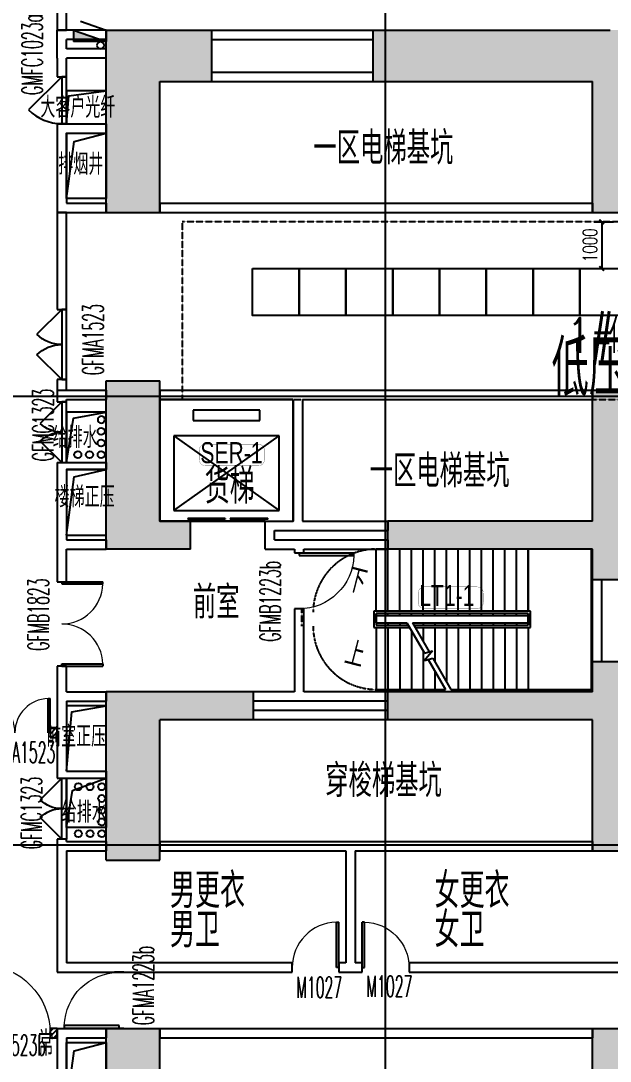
# Model space of a CAD drawing. Extents: x -12047294 to -5625356, y -1456591 to -622873.
# Drawn here: x -6044736 to -6032136, y -708400 to -686148 of the extents above; entities that cross this region are included whole.
import ezdxf

# ---------------------------------------------------------------- set-up
doc = ezdxf.new("R2010")
doc.units = 0
doc.header["$LTSCALE"] = 10
doc.header["$MEASUREMENT"] = 0
for name, pattern in [('__DASH', [0.35, 0.25, -0.1]), ('DASH', [0.35, 0.25, -0.1]), ('DOTE', [2.4200000000000004, 2, -0.2, 0.02, -0.2])]:
    doc.linetypes.add(name, pattern=pattern)
for name, color, linetype in [('A-COLUMN', 10, 'Continuous'), ('A-COLUMNH', 252, 'Continuous'), ('A-DIMLEAD', 130, 'Continuous'), ('A-DIMSYMB', 3, 'Continuous'), ('A-DOORWIN', 151, 'Continuous'), ('A-FireH', 6, 'Continuous'), ('A-HOLE', 30, 'Continuous'), ('A-LINE', 4, 'Continuous'), ('A-STAIR', 152, 'Continuous'), ('A-STAIRS', 150, 'Continuous'), ('A-TEXTDOOR', 181, 'Continuous'), ('A-TextNum', 211, 'Continuous'), ('A-TextRoom', 7, 'Continuous'), ('A-TK', 7, 'Continuous'), ('A-WALL', 2, 'Continuous'), ('A-给排水', 7, 'Continuous'), ('DOTE', 9, 'DOTE'), ('EPD-SUBS-EQUI', 156, 'Continuous'), ('EPD-SYST-NOTE', 156, 'Continuous'), ('EPD-TEXT', 156, 'Continuous'), ('P-喷淋-立管', 156, 'Continuous'), ('P-消火栓-消防箱', 6, 'Continuous'), ('P-消火栓-立管', 156, 'Continuous'), ('电气', 156, 'Continuous')]:
    doc.layers.add(name, color=color, linetype=linetype)
doc.styles.add('_TCH_DIM', font='tjromans.shx', dxfattribs={"width": 0.8, "bigfont": 'tjhztxt.shx'})
doc.styles.add('_TCH_WINDOW', font='tjromans.shx', dxfattribs={"width": 0.7, "height": 3.5, "bigfont": 'tjhztxt.shx'})
doc.styles.add('CC', font='tj-romans1.shx', dxfattribs={"width": 0.6, "bigfont": 'tj-hztxt1.shx'})
doc.styles.add('DIM_FONT', font='romanc.shx', dxfattribs={"width": 0.8, "bigfont": 'hztxt.shx'})
doc.styles.get("Standard").update_dxf_attribs({"font": 'tjromans.shx', "width": 0.75, "bigfont": 'tjhztxt.shx'})
doc.styles.add('TJ_hztxt', font='tjromans.shx', dxfattribs={"width": 0.7, "bigfont": 'tjhztxt.shx'})
doc.styles.add('房间功能', font='tjromand.shx', dxfattribs={"width": 0.75, "bigfont": 'tjhts.shx'})
doc.styles.add('注解汉字', font='tjromans.shx', dxfattribs={"width": 0.75, "bigfont": 'tjhztxt.shx'})
doc.dimstyles.new('DIMN120', dxfattribs={"dimscale": 1.199999999999999, "dimtxt": 300, "dimasz": 100, "dimexe": 250, "dimexo": 300, "dimgap": 100, "dimtad": 1, "dimdec": 0, "dimzin": 0, "dimdsep": 46, "dimtxsty": 'DIM_FONT', "dimblk": 'ARCHTICK', "dimcen": 0.09, "dimclrt": 256, "dimazin": 2, "dimtfac": 1, "dimtdec": 0, "dimtix": 1, "dimtmove": 2, "dimatfit": 3, "dimldrblk": 'ARCHTICK', "dimfxl": 1, "dimtolj": 1, "dimtzin": 0, "dimarcsym": 0})
pattern_1 = [(45, (0, 53.85340499999999), (-53.03302980219449, 53.0330298021945), [])]

# ---------------------------------------------------------------- blocks, each defined once
blk = doc.blocks.new('_ArchTick')
at = {"color": 0, "linetype": 'ByBlock', "const_width": 0.4}
blk.add_lwpolyline([(-0.5, -0.5), (0.5, 0.5)], dxfattribs=at)
blk = doc.blocks.new('*D94')
at = {"layer": 'Defpoints', "color": 0, "transparency": 16777216}
for p in [(-3999.999999991619, 0), (-3999.999999991619, -999.9999999962747), (-3531.503763484769, -999.9999999962747)]:
    blk.add_point(p, dxfattribs=at)
at = {"layer": '电气', "color": 0, "lineweight": -2, "transparency": 16777216}
for p, q in [((-3699.999999991618, -8.5e-14), (-3281.503763484769, -2.035e-13)), ((-3531.503763484769, -1.327e-13), (-3531.503763484769, -999.9999999962747)), ((-3699.999999991618, -999.9999999962747), (-3281.503763484769, -999.9999999962747))]:
    blk.add_line(p, q, dxfattribs=at)
at = {"layer": '电气', "color": 0, "lineweight": -2, "transparency": 16777216, "xscale": 100, "yscale": 100, "zscale": 100}
for p, rotation in [((-3531.503763484769, -1.327e-13), 90), ((-3531.503763484769, -999.9999999962747), 270)]:
    blk.add_blockref('_ArchTick', p, dxfattribs=dict(at, rotation=rotation))
at = {"layer": '电气', "transparency": 16777216, "insert": (-3781.503763484769, -499.999999998138), "char_height": 300, "attachment_point": 5, "rotation": 90, "style": 'TJ_hztxt'}
blk.add_mtext('\\A1;1000', dxfattribs=at)
blk = doc.blocks.new('$DorLib2D$00000002')
for p, q in [((-0.5, -1e-16), (-0.5000000000000007, 0.4875)), ((-0.4750000000000007, 0.4875), (-0.5000000000000007, 0.4875)), ((-0.475, 0), (-0.4750000000000007, 0.4875)), ((0.475, 0), (0.4750000000000007, 0.4875)), ((0.4750000000000007, 0.4875), (0.5000000000000007, 0.4875)), ((0.5, -1e-16), (0.5000000000000007, 0.4875)), ((-0.5, -1e-16), (-0.475, 0)), ((0.5, -1e-16), (0.475, 0))]:
    blk.add_line(p, q)
at = {"lineweight": 13}
for centre, start, end in [((-0.4875, 0), 0, 88.53071641864632), ((0.4875, 0), 91.46928358135372, 180)]:
    blk.add_arc(centre, 0.4875, start, end, dxfattribs=at)
blk = doc.blocks.new('$DorLib2D$00000116')
at = {"color": 0}
for p, q in [((-0.4999999999999929, 7.1e-15), (-0.146446609406766, 0.353553390593234)), ((0.5000000000000071, 7.1e-15), (0.1464466094067731, 0.353553390593234))]:
    blk.add_line(p, q, dxfattribs=at)
for centre, radius, start, end in [((-0.4999999999984653, 4.832e-13), 0.4999999999984674, 0, 45), ((0.4999999999977512, 9.059e-13), 0.4999999999976599, 135, 180)]:
    blk.add_arc(centre, radius, start, end, dxfattribs=at)
blk = doc.blocks.new('$DorLib2D$00000001')
for p, q in [((0.45, 0.975), (0.5000000000000002, 0.975)), ((0.45, 0), (0.45, 0.975)), ((0.5, 0), (0.5, 0.975)), ((0.5, 0), (0.45, 0))]:
    blk.add_line(p, q)
at = {"lineweight": 13}
blk.add_arc((0.475, 0), 0.975, 91.46928358135379, 180, dxfattribs=at)
blk = doc.blocks.new('fdsDWqw#wFDS')
at = {"layer": 'A-COLUMNH'}
for points in [[(-19225.000009167, 20250.00000422869), (-19225.00000938961, 23050.00000598062), (-20375.00000947706, 24150.00000423971), (-20375.00000916701, 20250.00000413727)], [(-20375.00000947706, 24150.00000423971), (-19225.00000938961, 23050.00000598062), (-18125.00000043586, 23050.00000764581), (-18125.00000210106, 24150.00000764581)], [(-14675.00000895932, 23050.00000704883), (-9975.000009041285, 23050.00000449754), (-9600.000007930175, 23416.66667064971), (-9600.000008444167, 24150.00000429398), (-14675.00000836221, 24150.00000704883)], [(-9600.00000884225, 23416.66667064971), (-9225.000009041285, 23050.00000315761), (-6875.000008559787, 23049.99999603641), (-6875.000005226452, 24149.99999603641), (-9600.000005707949, 24150.00000429398)], [(-9225.000009041281, 20250.00000414124), (-9225.000009041285, 23050.00000315761), (-9600.000007930175, 23416.66667064971), (-9975.000009041285, 23050.00000449754), (-9975.000009041281, 20250.00000414124)], [(-20374.99999827705, 13050.00000816252), (-19224.99999827612, 13650.00000774851), (-19224.99999827146, 16650.00000413953), (-20374.99999827147, 16650.00000414132)], [(-9600.000006359563, 13350.00000349483), (-9225.000008006633, 13650.00000344765), (-9225.000002782792, 16450.00001303564), (-9975.000002782792, 16450.00001443488), (-9975.000008006635, 13650.00000354201)], [(-18574.99999761214, 13650.00000751449), (-19224.99999827612, 13650.00000774851), (-20374.99999827705, 13050.00000816252), (-18574.99999782815, 13050.00000751449)], [(-9600.000006359563, 13350.00000349483), (-9975.000008006635, 13650.00000354201), (-14350.00000855983, 13650.00000550423), (-14350.00000882894, 13050.00000550423), (-9975.0000047125, 13050.00000354202)], [(-4850.000008560177, 13650.00000429258), (-9225.000008006633, 13650.00000344765), (-9600.000006359563, 13350.00000349483), (-9225.000004712487, 13050.00000344765), (-4850.000008444301, 13050.00000429258)], [(-9225.000006761404, 12400.00000565536), (-9225.000004712487, 13050.00000344765), (-9600.000006359563, 13350.00000349483), (-9975.0000047125, 13050.00000354202), (-9975.000006761404, 12400.00000801948)], [(-9600.000007860175, 9700.000005226506), (-9225.000006914692, 9999.999997945053), (-9225.00000486616, 10650.00000431726), (-9975.00000486616, 10650.00000668096), (-9975.000006914694, 10000.00001250796)], [(-19225.00000418164, 6399.999995629731), (-19225.00000185332, 9399.999999217041), (-20375.00000138767, 9999.999998750976), (-20375.00000418164, 6399.999996522249)], [(-17225.00000210674, 10000.00000002759), (-20375.00000138767, 9999.999998750976), (-19225.00000185332, 9399.999999217041), (-17225.00000186357, 9400.00000002759)], [(-9600.000007860175, 9700.000005226508), (-9975.000006914694, 10000.00001250796), (-14350.00000939321, 10000.0000064309), (-14350.00000855978, 9400.000006430899), (-9975.000008805655, 9400.000012507964)], [(-4850.000007208094, 9999.999988088966), (-9225.000006914692, 9999.999997945053), (-9600.000007860175, 9700.000005226506), (-9225.00000880565, 9399.999997945053), (-4850.000008559786, 9399.999988088966)], [(-9225.000008559788, 6599.999993317744), (-9225.00000880565, 9399.999997945053), (-9600.000007860175, 9700.000005226508), (-9975.000008805655, 9400.000012507964), (-9975.000008559788, 6599.999993251886)], [(-20374.99999307831, -1100.00000132477), (-19224.9999927823, -1.1612195705e-06), (-19224.99999202881, 2800.000001660346), (-20374.99999202881, 2800.000001969815)], [(-9600.000004871252, -366.6666660386365), (-9225.000004963853, 3.173179861e-07), (-9225.000005805865, 2800.000010600509), (-9975.000005805865, 2800.00001037497), (-9975.000004963853, 8.839965925e-07)]]:
    blk.add_hatch(color=256, dxfattribs=at).paths.add_polyline_path(points)
at = {"layer": 'A-COLUMN'}
for p, q in [((-20375.00000916701, 20250.00000413727), (-20375.00000947706, 24150.00000423971)), ((-20375.00000947706, 24150.00000423971), (-18125.00000210106, 24150.00000764581)), ((-18125.00000210106, 24150.00000764581), (-18125.00000043586, 23050.00000764581)), ((-14675.00000836221, 24150.00000704883), (-9600.000008444167, 24150.00000429398)), ((-14675.00000836221, 24150.00000704883), (-14675.00000895932, 23050.00000704883)), ((-19225.000009167, 20250.00000422869), (-19225.00000938961, 23050.00000598062)), ((-19225.00000938961, 23050.00000598062), (-18125.00000043586, 23050.00000764581)), ((-14675.00000895932, 23050.00000704883), (-9975.000009041285, 23050.00000449754)), ((-9975.000009041281, 20250.00000414124), (-9975.000009041285, 23050.00000449754)), ((-20375.00000916701, 20250.00000413727), (-19225.000009167, 20250.00000422869)), ((-9975.000009041281, 20250.00000414124), (-9225.000009041281, 20250.00000414124)), ((-20374.99999827705, 13050.00000816252), (-20374.99999827147, 16650.00000414132)), ((-20374.99999827147, 16650.00000414132), (-19224.99999827146, 16650.00000413953)), ((-19224.99999827612, 13650.00000774851), (-19224.99999827146, 16650.00000413953)), ((-9975.000008006635, 13650.00000354201), (-9975.000002782792, 16450.00001443488)), ((-9975.000002782792, 16450.00001443488), (-9225.000002782792, 16450.00001303564)), ((-18574.99999761214, 13650.00000751449), (-19224.99999827612, 13650.00000774851)), ((-18574.99999782815, 13050.00000751449), (-18574.99999761214, 13650.00000751449)), ((-9975.000008006635, 13650.00000354201), (-14350.00000855983, 13650.00000550423)), ((-14350.00000882894, 13050.00000550423), (-14350.00000855983, 13650.00000550423)), ((-18574.99999782815, 13050.00000751449), (-20374.99999827705, 13050.00000816252)), ((-9975.0000047125, 13050.00000354202), (-14350.00000882894, 13050.00000550423)), ((-9975.000006761404, 12400.00000801948), (-9975.0000047125, 13050.00000354202)), ((-9975.000006761404, 12400.00000801948), (-9225.000006761404, 12400.00000565536)), ((-9975.000006914694, 10000.00001250796), (-9975.00000486616, 10650.00000668096)), ((-9975.00000486616, 10650.00000668096), (-9225.00000486616, 10650.00000431726)), ((-20375.00000418164, 6399.999996522249), (-20375.00000138767, 9999.999998750976)), ((-17225.00000210674, 10000.00000002759), (-20375.00000138767, 9999.999998750976)), ((-17225.00000186357, 9400.00000002759), (-17225.00000210674, 10000.00000002759)), ((-9975.000006914694, 10000.00001250796), (-14350.00000939321, 10000.0000064309)), ((-14350.00000855978, 9400.000006430899), (-14350.00000939321, 10000.0000064309)), ((-19225.00000418164, 6399.999995629731), (-19225.00000185332, 9399.999999217041)), ((-17225.00000186357, 9400.00000002759), (-19225.00000185332, 9399.999999217041)), ((-9975.000008805655, 9400.000012507964), (-14350.00000855978, 9400.000006430899)), ((-9975.000008559788, 6599.999993251886), (-9975.000008805655, 9400.000012507964)), ((-9975.000008559788, 6599.999993251886), (-9225.000008559788, 6599.999993317744)), ((-20375.00000418164, 6399.999996522249), (-19225.00000418164, 6399.999995629731)), ((-20374.99999307831, -1100.00000132477), (-20374.99999202881, 2800.000001969815)), ((-20374.99999202881, 2800.000001969815), (-19224.99999202881, 2800.000001660346)), ((-19224.9999927823, -1.1612195705e-06), (-19224.99999202881, 2800.000001660346)), ((-9975.000004963853, 8.839965925e-07), (-9975.000005805865, 2800.00001037497)), ((-9975.000005805865, 2800.00001037497), (-9225.000005805865, 2800.000010600509))]:
    blk.add_line(p, q, dxfattribs=at)
blk = doc.blocks.new('VIP电梯货梯')
at = {"layer": 'A-STAIRS'}
for p, q in [((712.0999182881787, -224.9999999329448), (712.0999182816596, -449.9999993341043)), ((2137.900089747272, -224.999999966938), (712.0999182881787, -224.9999999329448)), ((2137.900089740753, -449.9999993680976), (2137.900089747272, -224.999999966938)), ((712.0999182816596, -449.9999993341043), (2137.900089740753, -449.9999993680976)), ((300.0000002486631, -774.9999993732199), (300.0000002030283, -2374.999999765773)), ((2550.000007819384, -774.9999970309436), (300.0000002486631, -774.9999993732199)), ((300.0000002486631, -774.9999993732199), (2550.00000777375, -2374.999997423496)), ((300.0000002030283, -2374.999999765773), (2550.000007819384, -774.9999970309436)), ((2550.00000777375, -2374.999997423496), (2550.000007819384, -774.9999970309436)), ((300.0000002030283, -2374.999999765773), (2550.00000777375, -2374.999997423496))]:
    blk.add_line(p, q, dxfattribs=at)
blk.add_lwpolyline([(2850.000008022412, 2.3161992431e-06), (0, 0), (-7.07805157e-08, -2600), (2850.000007951632, -2599.999997683801)], close=True, dxfattribs=at)
at = {"layer": 'A-TextNum', "const_width": 5}
blk.add_lwpolyline([(973.6751259053124, -954.137008588761), (2100.362460486591, -954.137008588761, -0.4142135623730951), (2235.362460486591, -1089.137008588761), (2235.362460486591, -1281.855378646869, -0.4142135623730951), (2100.362460486591, -1416.855378646869), (973.6751259053124, -1416.855378646869, -0.4142135623730951), (838.6751259053125, -1281.855378646869), (838.6751259053125, -1089.137008588761, -0.4142135623730951)], format="xyb", close=True, dxfattribs=at)
at = {"layer": 'A-TextNum', "style": '房间功能', "width": 0.75}
blk.add_text('SER-1', height=450, dxfattribs=at).set_placement((863.6795296603813, -1361.503382896073))
at = {"layer": 'A-TextRoom', "style": '注解汉字', "width": 0.75}
blk.add_text('货梯', height=750, dxfattribs=at).set_placement((956.3121768459677, -2226.88985274639))
blk = doc.blocks.new('消火栓立管')
at = {"layer": 'P-消火栓-立管'}
blk.add_circle((0, 0), 75, dxfattribs=at)
blk = doc.blocks.new('喷淋立管')
at = {"layer": 'P-喷淋-立管'}
blk.add_circle((0, 0), 75, dxfattribs=at)
blk = doc.blocks.new('消火栓箱')
h = blk.add_hatch(color=8)
h.paths.add_polyline_path([(-403.990094393841, 101.4891105887363, -0.2786932110467442), (-462.7009211656404, 81.35968428186607), (-700, 1.702574082e-07), (0, 0), (2.10129656e-08, 240)])
h.paths.add_polyline_path([(-403.990094393841, 101.4891105887363), (-462.7009211656404, 81.35968428186607, 0.2786932110467442)], flags=17)
for p, q in [((-147.8713486929773, 429.3012513847789), (-699.9999999789869, 239.999999655236)), ((-699.9999999789287, 239.999999655236), (5.58793545e-08, 240)), ((2.09547579e-08, 240), (-700, 1.702574082e-07)), ((-699.9999999789287, 239.999999655236), (-700, 1.702574082e-07)), ((2.10129656e-08, 240), (0, 0)), ((-699.9999999999417, 1.702574082e-07), (0, 0))]:
    blk.add_line(p, q)
blk = doc.blocks.new('$DorLib2D$00000127')
at = {"color": 0}
for points in [[(-0.5333333333328483, 0.7948983154366971), (-0.5333333333328483, 0.6904056441872372)], [(-0.0333333333328483, 0.7948983154366971), (-0.5333333333328483, 0.7948983154366971)], [(-0.0333333333328483, 0.7948983154366971), (-0.0333333333328483, 0.6904056441872372)], [(0.5333333333328483, 0.7948983154366971), (0.0333333333328483, 0.7948983154366971)], [(0.0333333333328483, 0.7948983154366971), (0.0333333333328483, 0.6904056441872372)], [(0.5333333333328483, 0.7948983154366971), (0.5333333333328483, 0.6904056441872372)], [(-0.0333333333328483, 0.6904056441872372), (-0.5333333333328483, 0.6904056441872372)], [(0.5333333333328483, 0.6904056441872372), (0.0333333333328483, 0.6904056441872372)], [(0.5, 0.4999999999999858), (-0.5, 0.4999999999999858)]]:
    blk.add_lwpolyline(points, dxfattribs=at)
blk = doc.blocks.new('$DorLib2D$00000114')
at = {"color": 0}
blk.add_line((0.4999999999999965, 3.6e-15), (-0.2071067811864751, 0.7071067811864858), dxfattribs=at)
blk.add_arc((0.5000000000013856, -1.1546e-12), 1.000000000001696, 135, 180, dxfattribs=at)
blk = doc.blocks.new('A$C2C6C5E2B')
at = {"layer": 'EPD-SUBS-EQUI'}
for points in [[(-10999.9999999702, -1000), (-9999.999999973925, -999.9999999962747), (-9999.99999997206, -1999.999999996274), (-10999.99999996833, -1999.999999996274)], [(-9999.999999973925, -1000), (-8999.999999977648, -999.9999999962747), (-8999.999999975786, -1999.999999996274), (-9999.99999997206, -1999.999999996274)], [(-8999.999999977648, -999.9999999962747), (-7999.999999981374, -999.9999999925494), (-7999.999999979511, -1999.999999992549), (-8999.999999975786, -1999.999999992549)], [(-7999.999999981374, -999.9999999962747), (-6999.999999985099, -999.9999999925494), (-6999.999999983237, -1999.999999992549), (-7999.999999979511, -1999.999999992549)], [(-6999.999999985099, -999.9999999962747), (-5999.999999988824, -999.9999999925494), (-5999.999999986961, -1999.999999992549), (-6999.999999983237, -1999.999999992549)], [(-5999.999999988824, -999.9999999962747), (-4999.999999992549, -999.9999999925494), (-4999.999999990688, -1999.999999992549), (-5999.999999986961, -1999.999999992549)], [(-4999.999999992549, -999.9999999925494), (-3999.999999996275, -999.9999999888244), (-3999.999999994413, -1999.999999988824), (-4999.999999990688, -1999.999999988824)], [(-3999.999999996275, -999.9999999925494), (-3000, -999.9999999888244), (-2999.999999998138, -1999.999999988824), (-3999.999999994413, -1999.999999988824)], [(-1500.000000001862, -999.9999999888244), (-500.0000000055878, -999.9999999850987), (-500.0000000037252, -1999.999999985099), (-1500, -1999.999999985099)], [(-500.0000000055878, -999.9999999888244), (499.9999999906868, -999.9999999850987), (499.9999999925494, -1999.999999985099), (-500.0000000037252, -1999.999999985099)], [(499.9999999906868, -999.9999999850987), (1499.999999986961, -999.9999999813735), (1499.999999988824, -1999.999999981373), (499.9999999925494, -1999.999999981373)], [(1499.999999986961, -999.9999999850987), (2499.999999983236, -999.9999999813735), (2499.999999985099, -1999.999999981373), (1499.999999988824, -1999.999999981373)], [(2499.999999983236, -999.9999999850987), (3499.999999979511, -999.9999999813735), (3499.999999981374, -1999.999999981373), (2499.999999985099, -1999.999999981373)], [(3499.999999979511, -999.9999999850987), (4499.999999975785, -999.9999999813735), (4499.999999977647, -1999.999999981373), (3499.999999981374, -1999.999999981373)], [(4499.999999975785, -999.9999999813735), (5499.99999997206, -999.9999999776484), (5499.999999973923, -1999.999999977648), (4499.999999977647, -1999.999999977648)], [(5499.99999997206, -999.9999999813735), (6499.999999968335, -999.9999999776484), (6499.999999970198, -1999.999999977648), (5499.999999973923, -1999.999999977648)]]:
    blk.add_lwpolyline(points, close=True, dxfattribs=at)
at = {"layer": 'EPD-SYST-NOTE', "linetype": 'DASH'}
blk.add_lwpolyline([(7999.999999970198, 1.49011612e-08), (-12499.99999996833, 0), (-12499.99999996833, -3799.999999996275), (7999.999999970198, -3799.999999981374)], close=True, dxfattribs=at)
at = {"layer": 'EPD-TEXT', "style": 'CC', "width": 0.7}
blk.add_text('低压配电间', height=1200, rotation=1.067217058e-07, dxfattribs=at).set_placement((-4603.491922975518, -3728.169221997261))
at = {"layer": '电气'}
dim = blk.add_linear_dim(base=(-3531.503763484769, -999.9999999962747), p1=(-3999.999999991619, 0), p2=(-3999.999999991619, -999.9999999962747), angle=270, dimstyle='DIMN120', override={"dimscale": 1, "dimtxsty": 'TJ_hztxt'}, dxfattribs=at)
dim.commit()
dim.dimension.update_dxf_attribs({"geometry": '*D94', "text_midpoint": (-3781.503763484769, -499.999999998138)})

msp = doc.modelspace()

# ---------------------------------------------------------------- hatches: boundary and pattern name
at = {"layer": 'A-FireH'}
h = msp.add_hatch(dxfattribs=at)
h.set_pattern_fill('普通砖', color=256, scale=30, style=0)
h.set_pattern_definition(pattern_1)
h.paths.add_polyline_path([(-6043961.147316812, -701273.4332830702), (-6044111.147316952, -701273.4332827604), (-6044111.147317248, -701473.4332828257), (-6043961.147317109, -701473.4332830703)])
h = msp.add_hatch(dxfattribs=at)
h.set_pattern_fill('普通砖', color=256, scale=30, style=0)
h.set_pattern_definition(pattern_1)
h.paths.add_polyline_path([(-6043961.14729757, -707698.4332745936), (-6044111.147300622, -707698.4332745586), (-6044111.147300703, -707898.4332746491), (-6043961.14729765, -707898.4332745936)])

# ---------------------------------------------------------------- linework, layer by layer
at = {"layer": 'A-DIMSYMB', "color": 0, "elevation": 100.0000000009313}
for points in [[(-6037261.147126242, -698160.9332702173, 0, 0, 0), (-6033211.147126243, -698160.9332702134, 0, 0, 0), (-6033211.14712624, -699735.9332702135, 0, 0, 0), (-6035436.14712624, -699735.933270216, 120, 0, 0), (-6035886.147126242, -699735.933270216, 0, 0, 0)], [(-6037261.14712624, -699735.9332702173, 0, 0, 0), (-6036586.14712624, -699735.9332702166, 120, 0, 0), (-6036136.14712624, -699735.9332702163, 0, 0, 0)]]:
    msp.add_lwpolyline(points, format="xyseb", dxfattribs=at)
at = {"layer": 'A-DOORWIN'}
for points in [[(-6043761.147308958, -687348.4332715921), (-6043861.147307417, -687348.4332715921), (-6043861.147307417, -688348.4332718314), (-6043761.147308958, -688348.4332718314)], [(-6043861.147292593, -695598.4308261157), (-6043761.147287566, -695598.4308261157), (-6043761.147287566, -694298.4308262481), (-6043861.147292593, -694298.4308262481)], [(-6043761.147312553, -703648.433251331), (-6043861.147319471, -703648.433251331), (-6043861.147319553, -702348.4332515915), (-6043761.147312634, -702348.4332515915)]]:
    msp.add_lwpolyline(points, close=True, dxfattribs=at)
at = {"layer": 'A-DOORWIN', "elevation": 1.3969839e-09}
msp.add_lwpolyline([(-6043761.147344175, -693823.4332710884), (-6043761.147344177, -692323.4332704779), (-6043861.14734419, -692323.4332704779), (-6043861.147344188, -693823.4332710884)], close=True, dxfattribs=at)
at = {"layer": 'A-HOLE', "elevation": 4.656613e-10}
for points in [[(-6042911.147295964, -688348.4332721857), (-6042911.147302508, -687648.4332619277), (-6043761.147302508, -687648.4332619277), (-6043761.147309053, -688348.4332744743), (-6042911.147295964, -688348.433270867)], [(-6043761.147288242, -688348.433278142), (-6043707.988648687, -687750.6456851349), (-6042911.147302508, -687648.4332612236)], [(-6043761.147290232, -689948.4332656735), (-6043593.645492323, -688729.8187245429), (-6042911.147298723, -688548.4332716591)], [(-6043761.147283628, -695598.4308267232), (-6043611.829992537, -694647.9308337723), (-6042911.147284303, -694518.4308325918)], [(-6043761.147296526, -697148.4332665685), (-6043598.329992493, -695904.8162827101), (-6042911.147268182, -695748.4308264903)], [(-6043761.147320334, -702198.4332765526), (-6043642.829992531, -700924.8187203592), (-6042911.147294747, -700798.4332745721)], [(-6043761.147320253, -703398.4332509362), (-6043630.829992533, -702612.8187302994), (-6042911.147296035, -702348.433276136)], [(-6043761.147280198, -709398.4332660767), (-6043593.645482288, -708179.8187249461), (-6042911.147288688, -707998.4332720623)]]:
    msp.add_lwpolyline(points, dxfattribs=at)
for points in [[(-6042911.147300112, -689948.4332715943), (-6043761.147290232, -689948.4332687217), (-6043761.147289181, -688548.4332679943), (-6042911.147299063, -688548.433270867)], [(-6043761.147283628, -695598.4308267232), (-6042911.147276844, -695598.4308267232), (-6042911.147281935, -694518.4308325918), (-6043761.147288719, -694518.4308325918)], [(-6043761.147296526, -697148.4332665685), (-6042911.147268182, -697148.4332665685), (-6042911.147268182, -695748.4308264903), (-6043761.147296526, -695748.4308264903)], [(-6043761.147320334, -702198.4332769093), (-6042911.147284588, -702198.4332769093), (-6042911.147284585, -700798.4332745721), (-6043761.147320331, -700798.4332745721)], [(-6042911.147283868, -703398.4332509106), (-6043761.147320253, -703398.4332509106), (-6043761.147321701, -702348.433276136), (-6042911.147285312, -702348.433276136)], [(-6042911.147290079, -709398.4332719976), (-6043761.147280198, -709398.4332691248), (-6043761.147279147, -707998.4332683977), (-6042911.147289031, -707998.4332712701)]]:
    msp.add_lwpolyline(points, close=True, dxfattribs=at)
at = {"layer": 'A-STAIR', "color": 0}
for p, q in [((-6033886.147126243, -697448.433270214), (-6037136.147126243, -697448.4332702172)), ((-6037136.147126243, -698773.4332702172), (-6037136.147126243, -697448.4332702172)), ((-6036886.147126242, -698773.4332702169), (-6036886.147126243, -697448.433270217)), ((-6036636.147126242, -698773.4332702167), (-6036636.147126243, -697448.4332702167)), ((-6036386.147126243, -698773.4332702165), (-6036386.147126243, -697448.4332702165)), ((-6036136.147126243, -698773.4332702162), (-6036136.147126243, -697448.4332702163)), ((-6035886.147126243, -698773.433270216), (-6035886.147126243, -697448.433270216)), ((-6035636.147126242, -698773.4332702158), (-6035636.147126243, -697448.4332702158)), ((-6035386.147126242, -698773.4332702155), (-6035386.147126243, -697448.4332702155)), ((-6035136.147126243, -698773.4332702153), (-6035136.147126243, -697448.4332702153)), ((-6034886.147126243, -698773.433270215), (-6034886.147126243, -697448.433270215)), ((-6034636.147126243, -698773.4332702149), (-6034636.147126243, -697448.4332702147)), ((-6034386.147126242, -698773.4332702146), (-6034386.147126243, -697448.4332702146)), ((-6034136.147126243, -698773.4332702142), (-6034136.147126243, -697448.4332702144)), ((-6033886.147126242, -698773.4332702142), (-6033886.147126243, -697448.433270214)), ((-6032536.147126243, -697448.4332702128), (-6033886.147126243, -697448.433270214)), ((-6033886.147126243, -697448.433270214), (-6033886.147126242, -698773.4332702142)), ((-6032536.147126239, -700448.4332702128), (-6032536.147126243, -697448.4332702128)), ((-6037186.147126243, -698773.4332702172), (-6037186.147126242, -699123.4332702172)), ((-6033836.147126242, -698773.433270214), (-6037186.147126243, -698773.4332702172)), ((-6037136.147126243, -698873.4332702172), (-6037136.147126243, -698823.4332702162)), ((-6037136.147126243, -698823.4332702172), (-6037136.147126242, -699073.4332702172)), ((-6033886.14712624, -698823.433270214), (-6037136.147126243, -698823.4332702172)), ((-6033886.147126242, -698873.433270214), (-6037136.147126243, -698873.4332702172)), ((-6037136.147126242, -699023.4332702172), (-6037136.147126243, -698873.4332702172)), ((-6036886.147126242, -698873.4332702169), (-6036886.147126242, -698823.433270217)), ((-6036636.147126242, -698873.4332702167), (-6036636.147126242, -698823.4332702167)), ((-6036386.147126243, -698873.4332702165), (-6036386.147126243, -698823.4332702165)), ((-6036136.147126243, -698873.4332702162), (-6036136.147126243, -698823.4332702162)), ((-6035886.147126243, -698873.433270216), (-6035886.147126243, -698823.433270216)), ((-6035636.147126242, -698873.4332702158), (-6035636.147126242, -698823.4332702158)), ((-6035386.147126242, -698873.4332702155), (-6035386.147126242, -698823.4332702155)), ((-6035136.147126243, -698873.4332702153), (-6035136.147126243, -698823.4332702153)), ((-6034886.147126243, -698873.433270215), (-6034886.147126243, -698823.433270215)), ((-6034636.147126243, -698873.4332702147), (-6034636.147126243, -698823.4332702147)), ((-6034386.147126242, -698873.4332702147), (-6034386.147126242, -698823.4332702146)), ((-6034136.147126243, -698873.4332702144), (-6034136.147126243, -698823.4332702145)), ((-6033886.147126242, -698873.433270214), (-6033886.147126242, -698823.4332702146)), ((-6033886.14712624, -699073.4332702142), (-6033886.14712624, -698823.433270214)), ((-6033886.147126242, -698823.4332702146), (-6033886.14712624, -699073.4332702139)), ((-6033836.14712624, -699123.433270214), (-6033836.147126242, -698773.433270214)), ((-6037186.147126242, -699123.4332702172), (-6036422.509193039, -699123.4332702165)), ((-6037136.147126242, -699023.4332702172), (-6036480.244219958, -699023.4332702165)), ((-6037136.147126242, -699023.4332702172), (-6037136.147126242, -699073.4332702166)), ((-6037136.147126242, -699073.4332702172), (-6036451.376706498, -699073.4332702165)), ((-6037136.147126242, -699123.4332702172), (-6037136.14712624, -700448.4332702173)), ((-6036886.147126242, -699023.4332702169), (-6036886.147126242, -699073.4332702169)), ((-6036886.147126242, -699123.433270217), (-6036886.14712624, -700448.4332702169)), ((-6036636.14712624, -699023.4332702167), (-6036636.14712624, -699073.4332702167)), ((-6036636.14712624, -699123.4332702167), (-6036636.14712624, -700448.4332702166)), ((-6036480.244219958, -699023.4332702165), (-6036106.065858582, -699671.5292032089)), ((-6036364.774166118, -699023.4332702165), (-6033886.14712624, -699023.433270214)), ((-6036364.774166118, -699023.4332702165), (-6036006.065858582, -699644.7342839657)), ((-6036335.90665266, -699073.4332702165), (-6033886.14712624, -699073.4332702142)), ((-6036307.039139201, -699123.4332702163), (-6033836.14712624, -699123.433270214)), ((-6036136.14712624, -699023.4332702162), (-6036136.14712624, -699073.4332702162)), ((-6036136.14712624, -699123.4332702163), (-6036136.14712624, -699419.4269192701)), ((-6035886.147126242, -699023.433270216), (-6035886.147126242, -699073.433270216)), ((-6035886.147126242, -699123.433270216), (-6035886.147126242, -699852.439621162)), ((-6035636.147126242, -699023.4332702158), (-6035636.147126242, -699073.4332702158)), ((-6035636.147126242, -699123.4332702158), (-6035636.14712624, -700285.452323054)), ((-6035386.14712624, -699023.4332702155), (-6035386.14712624, -699073.4332702155)), ((-6035386.14712624, -699123.4332702155), (-6035386.14712624, -700448.4332702155)), ((-6035136.14712624, -699023.4332702153), (-6035136.14712624, -699073.4332702153)), ((-6035136.14712624, -699123.4332702153), (-6035136.147126239, -700448.4332702154)), ((-6034886.147126242, -699023.433270215), (-6034886.147126242, -699073.433270215)), ((-6034886.147126242, -699123.433270215), (-6034886.14712624, -700448.433270215)), ((-6034636.147126242, -699023.4332702147), (-6034636.147126242, -699073.4332702147)), ((-6034636.147126242, -699123.4332702147), (-6034636.147126239, -700448.4332702147)), ((-6034386.147126242, -699023.4332702145), (-6034386.147126242, -699073.4332702146)), ((-6034386.147126242, -699123.4332702146), (-6034386.14712624, -700448.4332702147)), ((-6034136.14712624, -699023.4332702144), (-6034136.14712624, -699073.4332702142)), ((-6034136.14712624, -699123.4332702145), (-6034136.14712624, -700448.4332702144)), ((-6033886.14712624, -699023.433270214), (-6033886.14712624, -699073.4332702139)), ((-6033886.14712624, -699123.433270214), (-6033886.147126239, -700448.433270214)), ((-6033886.14712624, -699123.433270214), (-6033886.147126239, -700448.433270214)), ((-6036386.147126242, -699186.4142173781), (-6036386.147126239, -700448.4332702165)), ((-6036136.14712624, -699619.4269192701), (-6036136.14712624, -700448.4332702162)), ((-6035933.714307332, -699625.347744237), (-6036106.606541702, -699831.3926856765)), ((-6036106.606541702, -699831.3926856765), (-6035926.206555151, -699783.0546549661)), ((-6036106.065858582, -699671.5292032089), (-6035933.714307332, -699625.347744237)), ((-6035926.206555151, -699783.0546549661), (-6035542.050032523, -700448.4332702158)), ((-6036026.206555151, -699809.8495742093), (-6035657.520086361, -700448.4332702158)), ((-6035886.14712624, -700052.4396211621), (-6035886.14712624, -700448.433270216)), ((-6037136.14712624, -700448.4332702173), (-6035657.520086361, -700448.4332702158)), ((-6035542.050032523, -700448.4332702158), (-6033886.147126239, -700448.433270214)), ((-6033886.147126239, -700448.433270214), (-6032536.147126239, -700448.4332702128))]:
    msp.add_line(p, q, dxfattribs=at)
at = {"layer": 'A-STAIRS', "color": 253, "linetype": '__DASH', "elevation": 2526.638750000466}
msp.add_lwpolyline([(-6038736.147627262, -698748.4332703488), (-6038736.147627262, -699098.4332702208)], dxfattribs=at)
at = {"layer": 'A-STAIRS', "color": 253, "linetype": '__DASH'}
for centre, start, end in [((-6037136.147123412, -698798.433270224, 2526.638750000932), 90, 180), ((-6037136.147123412, -699098.4332702142, 2526.638750000932), 180, 270)]:
    msp.add_arc(centre, 1350, start, end, dxfattribs=at)
at = {"layer": 'A-TextNum', "const_width": 5, "elevation": -100.0000000004656}
msp.add_lwpolyline([(-6036108.367516906, -698256.5778081518), (-6034981.680182323, -698256.5778081518, -0.4142135623730951), (-6034846.680182323, -698391.5778081518), (-6034846.680182323, -698584.29617821, -0.4142135623730951), (-6034981.680182323, -698719.2961782097), (-6036108.367516906, -698719.2961782097, -0.4142135623730951), (-6036243.367516906, -698584.29617821), (-6036243.367516906, -698391.5778081518, -0.4142135623730951)], format="xyb", close=True, dxfattribs=at)
at = {"layer": 'A-WALL'}
for p, q in [((-6043961.147307128, -679573.4332675532), (-6043961.147307278, -686348.433268597)), ((-6043761.147307278, -686348.4332686018), (-6043761.147307113, -679573.4332675579)), ((-6043961.147307278, -686348.433268597), (-6043761.147307278, -686348.4332686018)), ((-6042911.147302382, -686348.4332682699), (-6043961.147307264, -686348.4332686797)), ((-6043961.14730732, -686948.4332686797), (-6043961.147307264, -686348.4332686797)), ((-6042911.147302303, -686548.4332682699), (-6042911.147302382, -686348.4332682699)), ((-6040661.147293283, -686348.4332668377), (-6037211.147301503, -686348.4332667621)), ((-6040661.147293283, -686348.4332668377), (-6040661.147293277, -686548.4332668377)), ((-6037211.147301503, -686348.4332667621), (-6037211.147301499, -686548.4332667621)), ((-6042911.147302303, -686548.4332682699), (-6043761.147307282, -686548.4332686015)), ((-6043761.147307303, -686748.4332686015), (-6043761.147307282, -686548.4332686015)), ((-6040661.147293277, -686548.4332668377), (-6037211.147301499, -686548.4332667621)), ((-6042911.147302382, -686748.4332682699), (-6043761.147307303, -686748.4332686015)), ((-6042911.147302303, -686948.4332682699), (-6042911.147302382, -686748.4332682699)), ((-6043961.14730732, -686948.4332686797), (-6043961.147307348, -687348.4332717925)), ((-6043761.147307348, -687348.4332718063), (-6043761.14730732, -686948.4332686015)), ((-6042911.147302303, -686948.4332682699), (-6043761.14730732, -686948.4332686015)), ((-6040661.147293882, -687248.4332721281), (-6037211.147302102, -687248.4332720524)), ((-6040661.147293882, -687248.4332721281), (-6040661.147293878, -687448.4332721282)), ((-6037211.147302102, -687248.4332720524), (-6037211.147302099, -687448.4332720524)), ((-6043961.147307348, -687348.4332717925), (-6043761.147307348, -687348.4332718063)), ((-6040661.147293878, -687448.4332721282), (-6037211.147302099, -687448.4332720524)), ((-6043761.147307415, -688348.4332718357), (-6043961.147307417, -688348.4332718222)), ((-6043961.147307417, -688348.4332720307), (-6042911.147295964, -688348.433270867)), ((-6043961.147307417, -688348.4332720307), (-6043961.147307293, -690248.4332711458)), ((-6042911.147295964, -688348.433270867), (-6042911.147295742, -688548.433270867)), ((-6043761.147307402, -688548.433271809), (-6042911.147295742, -688548.433270867)), ((-6043761.147307402, -688548.433271809), (-6043761.147307304, -690048.4332708647)), ((-6043761.147307304, -690048.4332708647), (-6042911.147302592, -690048.4332696698)), ((-6042911.147302592, -690048.4332696698), (-6042911.14730231, -690248.4332696698)), ((-6041761.147302326, -690048.4332664018), (-6032511.147302185, -690048.4332759744)), ((-6041761.147302326, -690048.4332664018), (-6041761.147302533, -690248.433266402)), ((-6032511.147302185, -690048.4332759744), (-6032511.147302393, -690248.4332759744)), ((-6043961.147307293, -690248.4332711458), (-6043961.147307388, -692323.4332708741)), ((-6043761.147307293, -690248.4332711458), (-6043961.147307293, -690248.4332711458)), ((-6043961.147307293, -690248.4332711458), (-6042911.14730231, -690248.4332696698)), ((-6043761.147307227, -692323.4332708741), (-6043761.147307293, -690248.4332711458)), ((-6041761.147302533, -690248.433266402), (-6032511.147302393, -690248.4332759744)), ((-6043961.147307388, -692323.4332708741), (-6043761.147307227, -692323.4332708741)), ((-6043761.147307227, -693823.4332708741), (-6043961.147307388, -693823.4332708741)), ((-6043961.147307388, -693823.4332708741), (-6043961.147307293, -694048.4332729344)), ((-6043761.147307293, -694048.4332729344), (-6043761.147307227, -693823.4332708741)), ((-6043961.147307293, -694048.4332729344), (-6043761.147307293, -694048.4332729344)), ((-6043961.147286727, -694048.4332711659), (-6042911.147285488, -694048.4332696698)), ((-6043961.147286727, -694048.4332711659), (-6043961.147287671, -694298.4308254154)), ((-6042911.147285488, -694048.4332696698), (-6042911.147285203, -694248.4332696698)), ((-6041761.14729152, -694048.4332697778), (-6038711.147302733, -694048.4332668958)), ((-6041761.14729152, -694048.4332697778), (-6041761.147291332, -694248.4332697778)), ((-6038711.147302733, -694048.4332669193), (-6032511.147295927, -694048.4332414792)), ((-6032511.147295927, -694048.4332414792), (-6032511.147295106, -694248.4332414792)), ((-6043961.147287671, -694298.4308254154), (-6043761.14728767, -694298.4308261693)), ((-6043761.147287481, -694248.4332708811), (-6042911.147285203, -694248.4332696698)), ((-6043761.14728767, -694298.4308261693), (-6043761.147287481, -694248.4332708811)), ((-6041761.147291332, -694248.4332697778), (-6038911.147303487, -694248.4332670848)), ((-6038911.147303487, -694248.4332670848), (-6038911.147313287, -696848.4332664312)), ((-6038711.147303486, -694248.4332669192), (-6032511.147295106, -694248.4332414792)), ((-6038711.147303486, -694248.4332669192), (-6038711.147313287, -696848.4332666164)), ((-6043961.14729257, -695598.4308258933), (-6043761.14729257, -695598.4308266467)), ((-6043961.14729257, -695598.4308258933), (-6043961.147298789, -697248.4332661236)), ((-6043761.14729257, -695598.4308266467), (-6042911.147268467, -695598.4308254357)), ((-6043761.147293135, -695748.4308266467), (-6042911.147268252, -695748.4308254354)), ((-6043761.147293135, -695748.4308266467), (-6043761.147298789, -697248.4332668778)), ((-6042911.147268467, -695598.4308254357), (-6042911.147268252, -695748.4308254354)), ((-6041111.147289591, -697048.4332662547), (-6041111.147289638, -696848.4332662547)), ((-6039511.14729052, -697048.4332658753), (-6039511.147289795, -696848.4332658753)), ((-6039511.147289795, -696848.4332658753), (-6038911.147313287, -696848.4332664312)), ((-6038711.147313287, -696848.4332666164), (-6036886.147302189, -696848.4332683068)), ((-6036886.147302189, -696848.4332683068), (-6036886.147302373, -697048.4332683068)), ((-6039511.147291971, -697448.4332675927), (-6039511.14729052, -697048.4332658753)), ((-6039311.147291246, -697248.4332675731), (-6039311.14729052, -697048.4332660604)), ((-6039311.14729052, -697048.4332660604), (-6038711.147313473, -697048.4332666163)), ((-6038711.147313473, -697048.4332666163), (-6036886.147302373, -697048.4332683068)), ((-6043961.147298789, -697248.4332660105), (-6043961.147302693, -698148.4332753568)), ((-6043761.147298789, -697248.4332668778), (-6042911.147285697, -697248.4332656666)), ((-6042911.147285697, -697248.4332656666), (-6042911.147285412, -697448.4332656665)), ((-6039311.147291246, -697248.4332675731), (-6038686.147298533, -697248.4332675119)), ((-6038686.147298533, -697248.4332675119), (-6036886.147302189, -697248.4332673355)), ((-6036886.147302189, -697248.4332673355), (-6036886.147302168, -697448.4332673354)), ((-6043761.147299657, -697448.4332668778), (-6042911.147285412, -697448.4332656665)), ((-6043761.147302693, -698148.4332762241), (-6043761.147299657, -697448.4332668778)), ((-6039511.147291971, -697448.4332675927), (-6038886.147298159, -697448.4332675315)), ((-6038886.147298159, -697448.4332675315), (-6038886.147298015, -697525.0615511496)), ((-6038886.147298015, -697525.0615511496), (-6038686.147298014, -697525.061550774)), ((-6038686.147298014, -697525.061550774), (-6038686.147298159, -697448.4332675118)), ((-6038686.147298159, -697448.4332675118), (-6036886.147302168, -697448.4332673354)), ((-6043961.147302693, -698148.4332753568), (-6043761.147302693, -698148.4332762241)), ((-6032511.147305422, -699848.4332708966), (-6032511.147299906, -698098.4332657917)), ((-6032511.147299906, -698098.4332657917), (-6032311.147299905, -698098.433266422)), ((-6032311.147305422, -699848.433271527), (-6032311.147299905, -698098.433266422)), ((-6038686.147295763, -698725.061550774), (-6038886.147295763, -698725.0615511496)), ((-6038886.147295763, -698725.0615511496), (-6038886.147292433, -700498.4332703343)), ((-6038686.147292433, -700498.4332703585), (-6038686.147295763, -698725.061550774)), ((-6043761.147310497, -699948.433276224), (-6043961.147310497, -699948.4332753568)), ((-6043961.147310497, -699948.4332753568), (-6043961.147312882, -700498.4332746527)), ((-6043761.147312882, -700498.4332755199), (-6043761.147310497, -699948.433276224)), ((-6032511.147305422, -699848.4332708966), (-6032311.147305422, -699848.433271527)), ((-6043961.147312882, -700498.4332746527), (-6043961.147320253, -702198.4332756854)), ((-6043761.147312882, -700498.4332755199), (-6042911.147294497, -700498.4332750398)), ((-6042911.147294497, -700498.4332750398), (-6042911.147294383, -700698.4332750398)), ((-6038886.147292433, -700498.4332703343), (-6039761.147295145, -700498.4332702284)), ((-6039761.14729517, -700698.4332702286), (-6039761.147295145, -700498.4332702284)), ((-6036886.147301684, -700498.4332705761), (-6038686.147292433, -700498.4332703585)), ((-6036886.147301708, -700698.4332705761), (-6036886.147301684, -700498.4332705761)), ((-6043761.147313748, -700698.4332755199), (-6042911.147294383, -700698.4332750398)), ((-6043761.147313748, -700698.4332755199), (-6043761.147320253, -702198.4332765526)), ((-6038686.147292057, -700698.4332703585), (-6039761.14729517, -700698.4332702286)), ((-6036886.147301847, -700898.4332717322), (-6039761.14729515, -700898.4332737833)), ((-6039761.147295007, -701098.4332737833), (-6039761.14729515, -700898.4332737833)), ((-6036886.147301708, -700698.4332705761), (-6038686.147292057, -700698.4332703585)), ((-6036886.147301703, -701098.4332717324), (-6036886.147301847, -700898.4332717322)), ((-6036886.147301703, -701098.4332717324), (-6039761.147295007, -701098.4332737833)), ((-6043961.147316812, -701273.4332830702), (-6044111.147316952, -701273.4332827604)), ((-6044111.147316952, -701273.4332827604), (-6044111.147317248, -701473.4332828257)), ((-6043961.147317109, -701473.4332830703), (-6043961.147316812, -701273.4332830702)), ((-6044111.147317248, -701473.4332828257), (-6043961.147317109, -701473.4332830703)), ((-6043961.147320253, -702198.4332775947), (-6043961.147319471, -702348.4332521026)), ((-6043761.147320253, -702198.4332765526), (-6042911.147288567, -702198.4332751554)), ((-6042911.147288567, -702198.4332751554), (-6042911.147288322, -702348.4332751554)), ((-6043961.147319471, -702348.4332521026), (-6043761.147319472, -702348.4332510604)), ((-6043761.147319472, -702348.4332765526), (-6042911.147288322, -702348.4332751554)), ((-6043761.147312698, -703648.4332510604), (-6043961.147312698, -703648.4332521026)), ((-6043961.147312698, -703648.4332521026), (-6043961.147312437, -703698.4332526143)), ((-6043961.147312437, -703698.4332526143), (-6043961.147297847, -706498.4332746431)), ((-6043761.147312437, -703698.4332515723), (-6043761.147312698, -703648.4332510604)), ((-6043761.147312437, -703698.4332515723), (-6042911.147287504, -703698.4332530409)), ((-6042911.147287504, -703698.4332530409), (-6042911.147287848, -703898.4332530409)), ((-6041761.147294255, -703698.4332721083), (-6037586.147791184, -703698.4332755742)), ((-6041761.147294255, -703698.4332721083), (-6041761.147294422, -703898.4332721084)), ((-6037586.147791184, -703698.4332755742), (-6032511.147301721, -703698.4332797871)), ((-6032511.147301721, -703698.4332797871), (-6032511.147301887, -703898.4332797871)), ((-6043761.147311395, -703898.4332515723), (-6042911.147287848, -703898.4332530409)), ((-6043761.147311395, -703898.4332515723), (-6043761.147298891, -706298.4332745643)), ((-6041761.147294422, -703898.4332721084), (-6037786.147790142, -703898.4332754081)), ((-6037786.147790142, -703898.4332754081), (-6037786.147777637, -706298.4332722116)), ((-6037586.147790142, -703898.4332755742), (-6037586.147777637, -706298.4332721331)), ((-6037586.147790142, -703898.4332755742), (-6032511.147301887, -703898.4332797871)), ((-6038936.147743243, -706298.4332726646), (-6043761.147298891, -706298.4332745643)), ((-6038936.147743165, -706498.4332726646), (-6038936.147743243, -706298.4332726646)), ((-6037786.147777637, -706298.4332722116), (-6037936.147743244, -706298.433272271)), ((-6037936.147743244, -706298.433272271), (-6037936.147743165, -706498.4332722708)), ((-6037436.147799586, -706298.4332912012), (-6037586.147777637, -706298.4332721331)), ((-6037436.147825011, -706498.4332912012), (-6037436.147799586, -706298.4332912012)), ((-6031961.147302197, -706298.4339871923), (-6036436.147799586, -706298.4334183229)), ((-6036436.147799586, -706298.4334183229), (-6036436.147825011, -706498.4334183229)), ((-6043961.147297847, -706498.4332746431), (-6038936.147743165, -706498.4332726646)), ((-6042536.147285275, -706498.4332724262), (-6042736.147285275, -706498.4332724435)), ((-6037936.147743165, -706498.4332722708), (-6037586.147776595, -706498.433272133)), ((-6037586.147776595, -706498.433272133), (-6037436.147825011, -706498.4332912012)), ((-6036436.147825011, -706498.4334183229), (-6031761.147302205, -706498.4340126165)), ((-6043961.14729757, -707698.4332745936), (-6044111.147300622, -707698.4332745586)), ((-6044111.147300622, -707698.4332745586), (-6044111.147300703, -707898.4332746491)), ((-6043961.14729765, -707898.4332745936), (-6043961.14729757, -707698.4332745936)), ((-6043961.147291598, -707698.4332736494), (-6042911.147285171, -707698.4332721531)), ((-6043961.147291598, -707698.4332736494), (-6043961.147287958, -709548.4332716025)), ((-6042911.147285171, -707698.4332721531), (-6042911.147284888, -707898.4332721531)), ((-6042536.147285171, -707698.4332718556), (-6042736.147285173, -707698.4332718727)), ((-6041761.147285317, -707698.4332722303), (-6032511.14729897, -707698.4332684936)), ((-6041761.147285317, -707698.4332722303), (-6041761.147285238, -707898.4332722304)), ((-6032511.14729897, -707698.4332684936), (-6032511.147298888, -707898.4332684936)), ((-6044111.147300703, -707898.4332746491), (-6043961.14729765, -707898.4332745936)), ((-6043761.147291202, -707898.4332733643), (-6042911.147284888, -707898.4332721531)), ((-6043761.147291202, -707898.4332733643), (-6043761.147288254, -709398.4332712094)), ((-6041761.147285238, -707898.4332722304), (-6032511.147298888, -707898.4332684936))]:
    msp.add_line(p, q, dxfattribs=at)
at = {"layer": 'DOTE', "linetype": 'DOTE'}
for p, q in [((-6036936.147302203, -756448.5585566995), (-6036936.14730218, -655372.8060850882)), ((-6089538.827492259, -694173.4332681346), (-5988539.228791817, -694173.4332681277)), ((-6089538.827492259, -703773.4332681345), (-5988539.228791817, -703773.4332681278))]:
    msp.add_line(p, q, dxfattribs=at)

# ---------------------------------------------------------------- block references
msp.add_blockref('A$C2C6C5E2B', (-6028786.147264273, -690448.433266135))
at = {"layer": 'A-DOORWIN'}
ref = msp.add_blockref('$DorLib2D$00000114', (-6043861.147307381, -687848.4332717994), dxfattribs=dict(at, xscale=1000, yscale=1000, zscale=1000, rotation=89.99999999607417))
ref.add_attrib('A', 'GMFC1023a', (-6044269.695705133, -687735.0974151671), dxfattribs={"layer": 'A-TEXTDOOR', "height": 446.25, "rotation": 89.99999999607417, "style": '_TCH_WINDOW', "width": 0.4941176470588236})
ref = msp.add_blockref('$DorLib2D$00000116', (-6043861.147307293, -693073.4332708805), dxfattribs=dict(at, xscale=-1500, yscale=1500, zscale=-1500, rotation=90))
ref.add_attrib('A', 'GFMA1523', (-6042968.179684954, -693730.6928862678), dxfattribs={"layer": 'A-TEXTDOOR', "height": 446.25, "rotation": 90, "style": '_TCH_WINDOW', "width": 0.4941176470588236})
ref = msp.add_blockref('$DorLib2D$00000116', (-6043861.14729012, -694948.4308257924), dxfattribs=dict(at, xscale=1300, yscale=-1300, zscale=1300, rotation=269.9999997840435))
ref.add_attrib('A', 'GFMC1323', (-6044038.022288296, -695570.2994834317), dxfattribs={"layer": 'A-TEXTDOOR', "height": 446.25, "rotation": 89.99999978404348, "style": '_TCH_WINDOW', "width": 0.4941176470588236})
for name, p, xscale, yscale, zscale, rotation in [('$DorLib2D$00000127', (-6040311.147289593, -696948.433266065), 1600, 200, 1600, 1.35820046e-08), ('$DorLib2D$00000001', (-6044861.147300919, -707798.4332742328), -1500, 1500, -1500, 359.9999999770361)]:
    msp.add_blockref(name, p, dxfattribs=dict(at, xscale=xscale, yscale=yscale, zscale=zscale, rotation=rotation))
ref = msp.add_blockref('$DorLib2D$00000001', (-6038786.147296889, -698125.0615509619), dxfattribs=dict(at, xscale=-1200, yscale=1200, zscale=-1200, rotation=270.0000001075569))
ref.add_attrib('A', 'GFMB1223b', (-6039181.680245613, -699428.8661964725), dxfattribs={"layer": 'A-TEXTDOOR', "height": 446.25, "rotation": 90.0000001075569, "style": '_TCH_WINDOW', "width": 0.4941176470588236})
ref = msp.add_blockref('$DorLib2D$00000002', (-6043861.147306594, -699048.4332757904), dxfattribs=dict(at, xscale=1800, yscale=1800, zscale=1800, rotation=269.9999997515683))
ref.add_attrib('A', 'GFMB1823', (-6044138.022289469, -699624.7994905576), dxfattribs={"layer": 'A-TEXTDOOR', "height": 446.25, "rotation": 89.9999997515683, "style": '_TCH_WINDOW', "width": 0.4941176470588236})
ref = msp.add_blockref('$DorLib2D$00000002', (-6044861.14731696, -701373.43328173), dxfattribs=dict(at, xscale=1500, yscale=1500, zscale=1500, rotation=359.9999999146752))
ref.add_attrib('A', 'GFMA1523', (-6045518.406933302, -702016.4009383541), dxfattribs={"layer": 'A-TEXTDOOR', "height": 446.25, "rotation": 359.9999999146752, "style": '_TCH_WINDOW', "width": 0.4941176470588236})
ref = msp.add_blockref('$DorLib2D$00000116', (-6043861.147316085, -702998.4332515815), dxfattribs=dict(at, xscale=1300, yscale=-1300, zscale=1300, rotation=270.0000002985362))
ref.add_attrib('A', 'GFMC1323', (-6044283.418431124, -703868.4140244162), dxfattribs={"layer": 'A-TEXTDOOR', "height": 446.25, "rotation": 90.00000029853618, "style": '_TCH_WINDOW', "width": 0.4941176470588236})
ref = msp.add_blockref('$DorLib2D$00000001', (-6038436.147743205, -706398.4332724677), dxfattribs=dict(at, xscale=1000, yscale=1000, zscale=1000, rotation=2.25595445e-08))
ref.add_attrib('A', 'M1027', (-6038847.465050412, -707044.2224105195), dxfattribs={"layer": 'A-TEXTDOOR', "height": 446.25, "rotation": 2.25595445e-08, "style": '_TCH_WINDOW', "width": 0.4941176470588236})
ref = msp.add_blockref('$DorLib2D$00000001', (-6036936.147812298, -706398.433354762), dxfattribs=dict(at, xscale=-1000, yscale=1000, zscale=-1000, rotation=359.9999927164663))
ref.add_attrib('A', 'M1027', (-6037347.46514875, -707020.1130045372), dxfattribs={"layer": 'A-TEXTDOOR', "height": 446.25, "rotation": 359.9999927164663, "style": '_TCH_WINDOW', "width": 0.4941176470588236})
ref = msp.add_blockref('$DorLib2D$00000001', (-6042636.147285222, -707098.4332719375), dxfattribs=dict(at, xscale=-1200, yscale=1200, zscale=-1200, rotation=90.00000000493587))
ref.add_attrib('A', 'GFMA1223b', (-6041893.179628075, -707632.5473137107), dxfattribs={"layer": 'A-TEXTDOOR', "height": 446.25, "rotation": 90.00000000493587, "style": '_TCH_WINDOW', "width": 0.4941176470588236})
at = {"layer": 'A-LINE'}
for name, p in [('fdsDWqw#wFDS', (-6022536.147293144, -710498.4332738109)), ('VIP电梯货梯', (-6041761.147291416, -694248.4332661931))]:
    msp.add_blockref(name, p, dxfattribs=at)
at = {"layer": 'A-给排水', "xscale": -1, "rotation": 270}
msp.add_blockref('消火栓立管', (-6043017.647288683, -694677.9308312886), dxfattribs=at)
at = {"layer": 'A-给排水'}
for p in [(-6043017.647288683, -694927.9308312886), (-6043017.647288683, -695177.9308312886), (-6043517.647288683, -695427.9308312885), (-6043267.647288681, -695427.9308312885), (-6043017.647288683, -695427.9308312885), (-6043505.647304827, -702531.4332549847), (-6043255.647304827, -702531.4332549847), (-6043005.647304827, -702531.4332549847), (-6043005.647304827, -702781.4332549848), (-6043005.647304827, -703031.4332549846), (-6043005.647304827, -703281.4332549847), (-6043505.647304827, -703531.4332549846), (-6043255.647304827, -703531.4332549846), (-6043005.647304827, -703531.4332549846)]:
    msp.add_blockref('喷淋立管', p, dxfattribs=at)
at = {"layer": 'P-消火栓-消防箱', "xscale": -1}
msp.add_blockref('消火栓箱', (-6043611.147302599, -686588.4332692265), dxfattribs=at)
at = {"layer": 'P-消火栓-立管', "xscale": -1}
msp.add_blockref('消火栓立管', (-6043032.330005311, -686672.3187191137), dxfattribs=at)

# ---------------------------------------------------------------- texts
at = {"layer": 'A-DIMLEAD', "style": '注解汉字', "width": 0.75}
for s, p in [('大客户光纤', (-6044318.830005314, -688221.8187203594, 100.0000000004656)), ('排烟井', (-6043934.830005314, -689440.3187203592, 100.0000000004656)), ('给排水', (-6044055.330005314, -695283.8187203592, 100.0000000004656)), ('楼梯正压', (-6044012.830005314, -696555.3187203592, 100.0000000004656)), ('前室正压', (-6044194.330005312, -701677.3187203594, 100.0000000004656)), ('给排水', (-6043861.147314522, -703298.4332515816, 100.0000000004656))]:
    msp.add_text(s, height=450, dxfattribs=at).set_placement(p)
at = {"layer": 'A-TEXTDOOR', "style": '_TCH_WINDOW'}
for s, height, width, p in [('常', 525, 0.7, (-6044374.346911546, -708280.7759315759)), ('GFMA1523b', 446.25, 0.4941176470588236, (-6045900.885373083, -708280.7759315759))]:
    msp.add_text(s, height=height, dxfattribs=dict(at, width=width)).set_placement(p)
at = {"layer": 'A-TextNum', "style": '房间功能', "width": 0.75}
msp.add_text('LT1-1', height=450, dxfattribs=at).set_placement((-6036218.363113151, -698663.9441824589, -100.0000000004656))
at = {"layer": 'A-TextRoom', "style": '注解汉字', "width": 0.75}
for s, p in [('1#', (-6033047.269692519, -693251.5302108057, -499.9999999998651)), ('低压配电间', (-6032160.250461752, -693251.5302108057, -499.9999999998651)), ('男更衣', (-6041546.038531221, -705123.4948023661)), ('女更衣', (-6035890.167946055, -705123.4948023661)), ('女卫', (-6035890.167946055, -705966.3226641017)), ('男卫', (-6041546.038531221, -705966.3226641017))]:
    msp.add_text(s, height=750, dxfattribs=at).set_placement(p)
at = {"layer": 'A-TK', "width": 0.75}
for s, p in [('一区电梯基坑', (-6038480.742775334, -689219.4332692946)), ('一区电梯基坑', (-6037278.742775335, -696126.4332692946)), ('前室', (-6041057.822131277, -698934.8187203592)), ('穿梭梯基坑', (-6038228.577421002, -702749.4332692946))]:
    msp.add_text(s, height=700, dxfattribs=at).set_placement(p)
at = {"layer": 'A-TK', "color": 0, "style": '_TCH_DIM', "width": 0.8}
for s, p in [('下', (-6037814.062327897, -698329.9948316604)), ('上', (-6037846.08419575, -699896.7315292667))]:
    msp.add_text(s, height=525, rotation=345.5303860476243, dxfattribs=at).set_placement(p)

doc.saveas('drawing.dxf')
